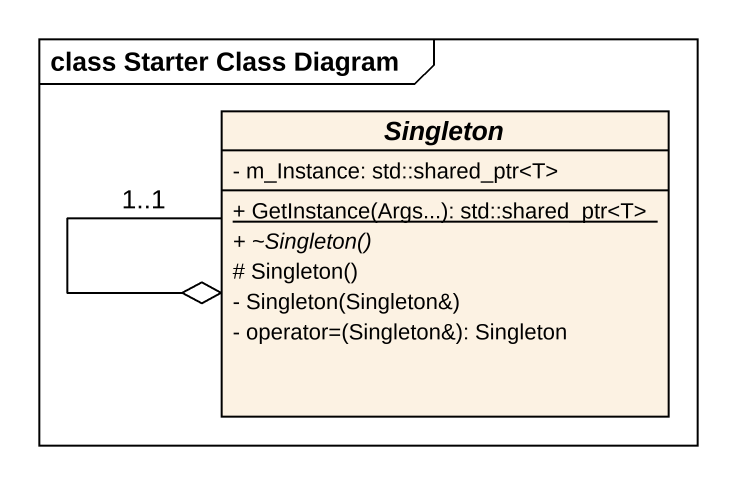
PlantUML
@startuml
mainframe class Starter Class Diagram
hide circle
hide empty members
skinparam classAttributeIconSize 0
abstract class Singleton {
  - m_Instance: std::shared_ptr<T>
  {static} + GetInstance(Args...): std::shared_ptr<T>
  {abstract} + ~Singleton()
  # Singleton()
  - Singleton(Singleton&)
  - operator=(Singleton&): Singleton
}
Singleton --o Singleton : 1..1
@enduml
